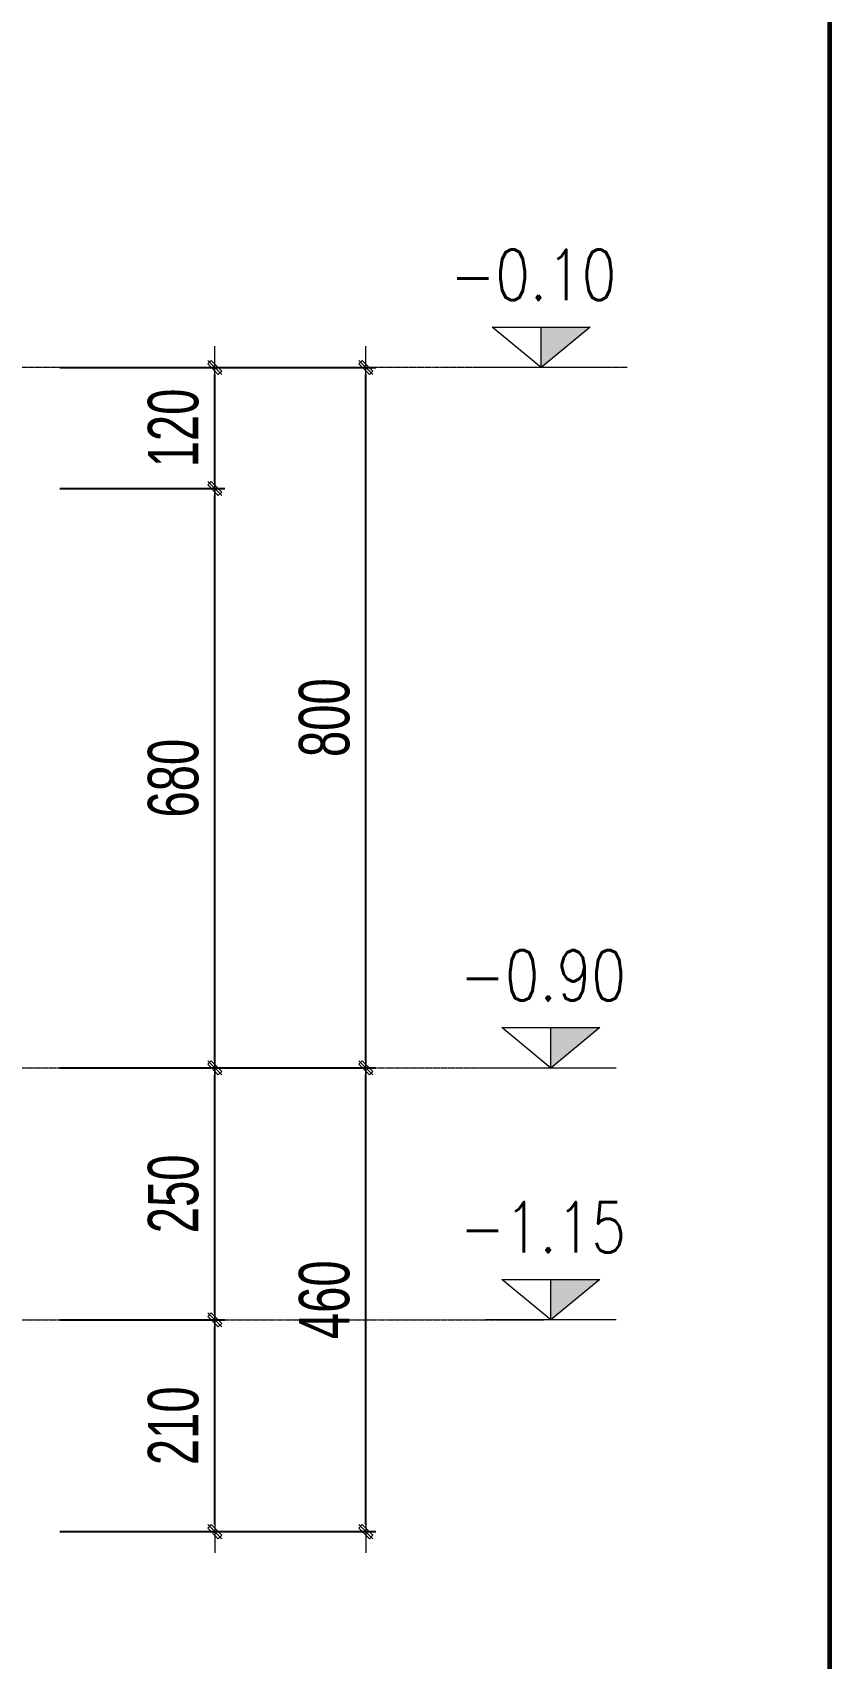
# Model space of a CAD drawing. Header units: millimetres. Extents: x -182770 to 489476, y -561170 to -280028.
# Drawn here: x -79200 to -75250, y -528865 to -520802 of the extents above; entities that cross this region are included whole.
import ezdxf
from ezdxf.enums import TextEntityAlignment as Align

# ---------------------------------------------------------------- set-up
doc = ezdxf.new("R2010")
doc.units = ezdxf.units.MM
doc.header["$MEASUREMENT"] = 0
doc.header["$PDMODE"] = 32
doc.linetypes.add('CENTER', pattern=[2, 1.25, -0.25, 0.25, -0.25])
doc.layers.get('Defpoints').update_dxf_attribs({"color": 1})
for name, color, linetype, lineweight in [('Dim', 252, 'Continuous', 13), ('Khungten_LCDI', 7, 'Continuous', 5), ('LC Dim', 8, 'Continuous', 18), ('LC Net thay', 63, 'Continuous', 25), ('LC Text1', 3, 'Continuous', 20), ('LC Text2', 7, 'Continuous', 25), ('truc', 76, 'CENTER', 9)]:
    doc.layers.add(name, color=color, linetype=linetype, lineweight=lineweight)
doc.styles.add('HOATBIF', font='hoatbif.shx', dxfattribs={"width": 0.7})
doc.styles.add('Khungten', font='VHAVAN.TTF', dxfattribs={"width": 0.9, "height": 5000})
doc.styles.add('LC 1', font='VHAVANB.TTF')
doc.styles.add('T1', font='Vnsimli.shx', dxfattribs={"width": 0.8})
doc.styles.add('Title', font='VHBLACK.TTF', dxfattribs={"width": 0.8})
doc.dimstyles.new('1-100', dxfattribs={"dimscale": 100, "dimtxt": 2.5, "dimasz": 0.35, "dimexe": 0.5, "dimexo": 0, "dimgap": 0.8, "dimtad": 1, "dimdec": 0, "dimzin": 0, "dimdsep": 46, "dimtxsty": 'HOATBIF', "dimblk1": 'DOT', "dimblk2": 'DOT', "dimsah": 1, "dimcen": -1, "dimdle": 1, "dimclrd": 256, "dimclre": 256, "dimclrt": 4, "dimadec": 3, "dimazin": 2, "dimtfac": 0.333333, "dimtdec": 0, "dimtix": 1, "dimtmove": 2, "dimatfit": 3, "dimldrblk": 'DOT', "dimfxl": 1, "dimtvp": 0.833333, "dimtolj": 1, "dimtzin": 0, "dimarcsym": 0})

# ---------------------------------------------------------------- blocks, each defined once
blk = doc.blocks.new('lcdi fix')
at = {"layer": 'Khungten_LCDI', "color": 5, "lineweight": 60}
blk.add_line((36600, 14650), (36600, -14650), dxfattribs=at)
at = {"color": 7, "style": 'Khungten', "width": 0.8}
for tag, p in [('REVISION', (39498.8, -10746.3)), ('NGAYHT', (39546.1, -11609.4))]:
    blk.add_attdef(tag, text='', height=200, dxfattribs=at).set_placement(p, align=Align.CENTER)
at = {"layer": 'LC Text1', "color": 3, "style": 'LC 1', "width": 1.834006}
for tag, p, p2 in [('TENBANVE1', (36912.7, -8885.8), (40339.1, -8885.8)), ('TENBANVE2', (36912.7, -9562.5), (40339.1, -9562.5))]:
    blk.add_attdef(tag, text='', height=250, dxfattribs=at).set_placement(p, p2, align=Align.FIT)
at = {"layer": 'LC Text1', "style": 'Title', "width": 0.7}
blk.add_attdef('SOBANVE', text='', height=250, dxfattribs=at).set_placement((39562, -13896.2), align=Align.CENTER)
blk = doc.blocks.new('DOT')
at = {"layer": 'LC Dim'}
blk.add_line((-3, 0), (3, 0), dxfattribs=at)
at = {"layer": 'LC Dim', "color": 4}
blk.add_line((-1, -1), (1, 1), dxfattribs=at)
blk.add_lwpolyline([(0.5, 1), (-1, -0.5), (-0.5, -1), (1, 0.5)], close=True, dxfattribs=at)
blk = doc.blocks.new('*D1224')
at = {"layer": 'Defpoints', "color": 0, "transparency": 16777216}
for p in [(-79065.6, -527186.4), (-78296.8, -527186.4), (-79065.6, -528236.4)]:
    blk.add_point(p, dxfattribs=at)
at = {"layer": 'Dim', "lineweight": -2, "transparency": 16777216}
for p, q in [((-79065.6, -527186.4), (-78246.8, -527186.4)), ((-78296.8, -528201.4), (-78296.8, -527221.4)), ((-79065.6, -528236.4), (-78246.8, -528236.4))]:
    blk.add_line(p, q, dxfattribs=at)
at = {"layer": 'Dim', "lineweight": -2, "transparency": 16777216, "xscale": 35, "yscale": 35, "zscale": 35}
for p, rotation in [((-78296.8, -527186.4), 90), ((-78296.8, -528236.4), 270)]:
    blk.add_blockref('DOT', p, dxfattribs=dict(at, rotation=rotation))
at = {"layer": 'Dim', "color": 4, "transparency": 16777216, "insert": (-78501.8, -527711.4), "char_height": 250, "attachment_point": 5, "rotation": 90, "style": 'HOATBIF'}
blk.add_mtext('\\A1;210', dxfattribs=at)
blk = doc.blocks.new('_Dot')
at = {"color": 0, "linetype": 'ByBlock', "lineweight": -2}
blk.add_line((-0.5, 0), (-1, 0), dxfattribs=at)
at = {"color": 0, "linetype": 'ByBlock', "const_width": 0.5}
blk.add_lwpolyline([(-0.25, 0, 1), (0.25, 0, 1)], format="xyb", close=True, dxfattribs=at)
blk = doc.blocks.new('*D1225')
at = {"layer": 'Defpoints', "color": 0, "transparency": 16777216}
for p in [(-79065.6, -525936.4), (-78296.8, -525936.4), (-79065.6, -527186.4)]:
    blk.add_point(p, dxfattribs=at)
at = {"layer": 'Dim', "lineweight": -2, "transparency": 16777216}
for p, q in [((-79065.6, -525936.4), (-78246.8, -525936.4)), ((-78296.8, -527151.4), (-78296.8, -525971.4)), ((-79065.6, -527186.4), (-78246.8, -527186.4))]:
    blk.add_line(p, q, dxfattribs=at)
at = {"layer": 'Dim', "lineweight": -2, "transparency": 16777216, "xscale": 35, "yscale": 35, "zscale": 35}
for p, rotation in [((-78296.8, -525936.4), 90), ((-78296.8, -527186.4), 270)]:
    blk.add_blockref('DOT', p, dxfattribs=dict(at, rotation=rotation))
at = {"layer": 'Dim', "color": 4, "transparency": 16777216, "insert": (-78501.8, -526561.4), "char_height": 250, "attachment_point": 5, "rotation": 90, "style": 'HOATBIF'}
blk.add_mtext('\\A1;250', dxfattribs=at)
blk = doc.blocks.new('Caodo1')
at = {"layer": 'LC Text1'}
blk.add_hatch(color=4, dxfattribs=at).paths.add_polyline_path([(0, 200.2), (0, 0), (243.4, 200.2)])
at = {"layer": 'LC Text1', "color": 4}
for p, q in [((0, 0), (0, 200.2)), ((323.6, 0), (-323.6, 0))]:
    blk.add_line(p, q, dxfattribs=at)
blk.add_lwpolyline([(-243.4, 200.2), (243.4, 200.2), (0, 0), (0, 0)], close=True, dxfattribs=at)
at = {"layer": 'LC Text1', "color": 4, "style": 'T1', "width": 0.8}
blk.add_attdef('%%P0,00', text='', height=250, dxfattribs=at).set_placement((-39, 459.5), align=Align.MIDDLE_CENTER)
blk = doc.blocks.new('*D1226')
at = {"layer": 'Defpoints', "color": 0, "transparency": 16777216}
for p in [(-79065.6, -523063.4), (-78296.8, -523063.4), (-79065.6, -525936.4)]:
    blk.add_point(p, dxfattribs=at)
at = {"layer": 'Dim', "lineweight": -2, "transparency": 16777216}
for p, q in [((-79065.6, -523063.4), (-78246.8, -523063.4)), ((-78296.8, -525901.4), (-78296.8, -523098.4)), ((-79065.6, -525936.4), (-78246.8, -525936.4))]:
    blk.add_line(p, q, dxfattribs=at)
at = {"layer": 'Dim', "lineweight": -2, "transparency": 16777216, "xscale": 35, "yscale": 35, "zscale": 35}
for p, rotation in [((-78296.8, -523063.4), 90), ((-78296.8, -525936.4), 270)]:
    blk.add_blockref('DOT', p, dxfattribs=dict(at, rotation=rotation))
at = {"layer": 'Dim', "color": 4, "transparency": 16777216, "insert": (-78501.8, -524499.9), "char_height": 250, "attachment_point": 5, "rotation": 90, "style": 'HOATBIF'}
blk.add_mtext('\\A1;680', dxfattribs=at)
blk = doc.blocks.new('*D1227')
at = {"layer": 'Defpoints', "color": 0, "transparency": 16777216}
for p in [(-79065.6, -522463.4), (-78296.8, -522463.4), (-79065.6, -523063.4)]:
    blk.add_point(p, dxfattribs=at)
at = {"layer": 'Dim', "lineweight": -2, "transparency": 16777216}
for p, q in [((-79065.6, -522463.4), (-78246.8, -522463.4)), ((-78296.8, -523028.4), (-78296.8, -522498.4)), ((-79065.6, -523063.4), (-78246.8, -523063.4))]:
    blk.add_line(p, q, dxfattribs=at)
at = {"layer": 'Dim', "lineweight": -2, "transparency": 16777216, "xscale": 35, "yscale": 35, "zscale": 35}
for p, rotation in [((-78296.8, -522463.4), 90), ((-78296.8, -523063.4), 270)]:
    blk.add_blockref('DOT', p, dxfattribs=dict(at, rotation=rotation))
at = {"layer": 'Dim', "color": 4, "transparency": 16777216, "insert": (-78501.8, -522763.4), "char_height": 250, "attachment_point": 5, "rotation": 90, "style": 'HOATBIF'}
blk.add_mtext('\\A1;120', dxfattribs=at)
blk = doc.blocks.new('*D1228')
at = {"layer": 'Defpoints', "color": 0, "transparency": 16777216}
for p in [(-79065.6, -525936.4), (-77548.1, -525936.4), (-79065.6, -528236.4)]:
    blk.add_point(p, dxfattribs=at)
at = {"layer": 'Dim', "lineweight": -2, "transparency": 16777216}
for p, q in [((-79065.6, -525936.4), (-77498.1, -525936.4)), ((-77548.1, -528201.4), (-77548.1, -525971.4)), ((-79065.6, -528236.4), (-77498.1, -528236.4))]:
    blk.add_line(p, q, dxfattribs=at)
at = {"layer": 'Dim', "lineweight": -2, "transparency": 16777216, "xscale": 35, "yscale": 35, "zscale": 35}
for p, rotation in [((-77548.1, -525936.4), 90), ((-77548.1, -528236.4), 270)]:
    blk.add_blockref('DOT', p, dxfattribs=dict(at, rotation=rotation))
at = {"layer": 'Dim', "color": 4, "transparency": 16777216, "insert": (-77753.1, -527086.4), "char_height": 250, "attachment_point": 5, "rotation": 90, "style": 'HOATBIF'}
blk.add_mtext('\\A1;460', dxfattribs=at)
blk = doc.blocks.new('*D1229')
at = {"layer": 'Defpoints', "color": 0, "transparency": 16777216}
for p in [(-79065.6, -522463.4), (-77548.1, -522463.4), (-79065.6, -525936.4)]:
    blk.add_point(p, dxfattribs=at)
at = {"layer": 'Dim', "lineweight": -2, "transparency": 16777216}
for p, q in [((-79065.6, -522463.4), (-77498.1, -522463.4)), ((-77548.1, -525901.4), (-77548.1, -522498.4)), ((-79065.6, -525936.4), (-77498.1, -525936.4))]:
    blk.add_line(p, q, dxfattribs=at)
at = {"layer": 'Dim', "lineweight": -2, "transparency": 16777216, "xscale": 35, "yscale": 35, "zscale": 35}
for p, rotation in [((-77548.1, -522463.4), 90), ((-77548.1, -525936.4), 270)]:
    blk.add_blockref('DOT', p, dxfattribs=dict(at, rotation=rotation))
at = {"layer": 'Dim', "color": 4, "transparency": 16777216, "insert": (-77753.1, -524199.9), "char_height": 250, "attachment_point": 5, "rotation": 90, "style": 'HOATBIF'}
blk.add_mtext('\\A1;800', dxfattribs=at)

msp = doc.modelspace()

# ---------------------------------------------------------------- linework, layer by layer
at = {"layer": 'truc'}
for p, q in [((-76252.2, -522463.4), (-81658.5, -522463.4)), ((-79986.1, -525936.4), (-76663.6, -525936.4)), ((-79986.1, -527186.4), (-76663.6, -527186.4))]:
    msp.add_line(p, q, dxfattribs=at)

# ---------------------------------------------------------------- block references
at = {"layer": 'LC Net thay'}
msp.add_blockref('lcdi fix', (-111849.6, -527438.8), dxfattribs=at)
at = {"layer": 'LC Text1'}
ref = msp.add_blockref('Caodo1', (-76678.5, -522463.4), dxfattribs=at)
ref.add_attrib('%%P0,00', '-0.10', dxfattribs={"layer": 'LC Text2', "height": 250, "style": 'T1', "width": 0.8}).set_placement((-76717.5, -522003.9), align=Align.MIDDLE_CENTER)
ref = msp.add_blockref('Caodo1', (-76630.8, -525937.2), dxfattribs=at)
ref.add_attrib('%%P0,00', '-0.90', dxfattribs={"layer": 'LC Text2', "height": 250, "style": 'T1', "width": 0.8}).set_placement((-76669.8, -525477.7), align=Align.MIDDLE_CENTER)
ref = msp.add_blockref('Caodo1', (-76630.8, -527186.4), dxfattribs=at)
ref.add_attrib('%%P0,00', '-1.15', dxfattribs={"layer": 'LC Text2', "height": 250, "style": 'T1', "width": 0.8}).set_placement((-76669.8, -526726.9), align=Align.MIDDLE_CENTER)

# ---------------------------------------------------------------- dimensions: what is measured, and where the dimension line sits
at = {"layer": 'Dim'}
for base, p1, p2, picture, middle in [((-78296.8, -522463.4), (-79065.6, -523063.4), (-79065.6, -522463.4), '*D1227', (-78501.8, -522763.4)), ((-78296.8, -525936.4), (-79065.6, -527186.4), (-79065.6, -525936.4), '*D1225', (-78501.8, -526561.4)), ((-77548.1, -525936.4), (-79065.6, -528236.4), (-79065.6, -525936.4), '*D1228', (-77753.1, -527086.4)), ((-78296.8, -527186.4), (-79065.6, -528236.4), (-79065.6, -527186.4), '*D1224', (-78501.8, -527711.4))]:
    dim = msp.add_linear_dim(base=base, p1=p1, p2=p2, angle=90, dimstyle='1-100', override={"dimlfac": 0.2}, dxfattribs=at)
    dim.commit()
    dim.dimension.update_dxf_attribs({"geometry": picture, "text_midpoint": middle})
for base, p2, text, picture, middle in [((-77548.1, -522463.4), (-79065.6, -522463.4), '800', '*D1229', (-77753.1, -524199.9)), ((-78296.8, -523063.4), (-79065.6, -523063.4), '680', '*D1226', (-78501.8, -524499.9))]:
    dim = msp.add_linear_dim(base=base, p1=(-79065.6, -525936.4), p2=p2, angle=90, text=text, dimstyle='1-100', override={"dimlfac": 0.2}, dxfattribs=at)
    dim.commit()
    dim.dimension.update_dxf_attribs({"geometry": picture, "text_midpoint": middle})

doc.saveas('drawing.dxf')
